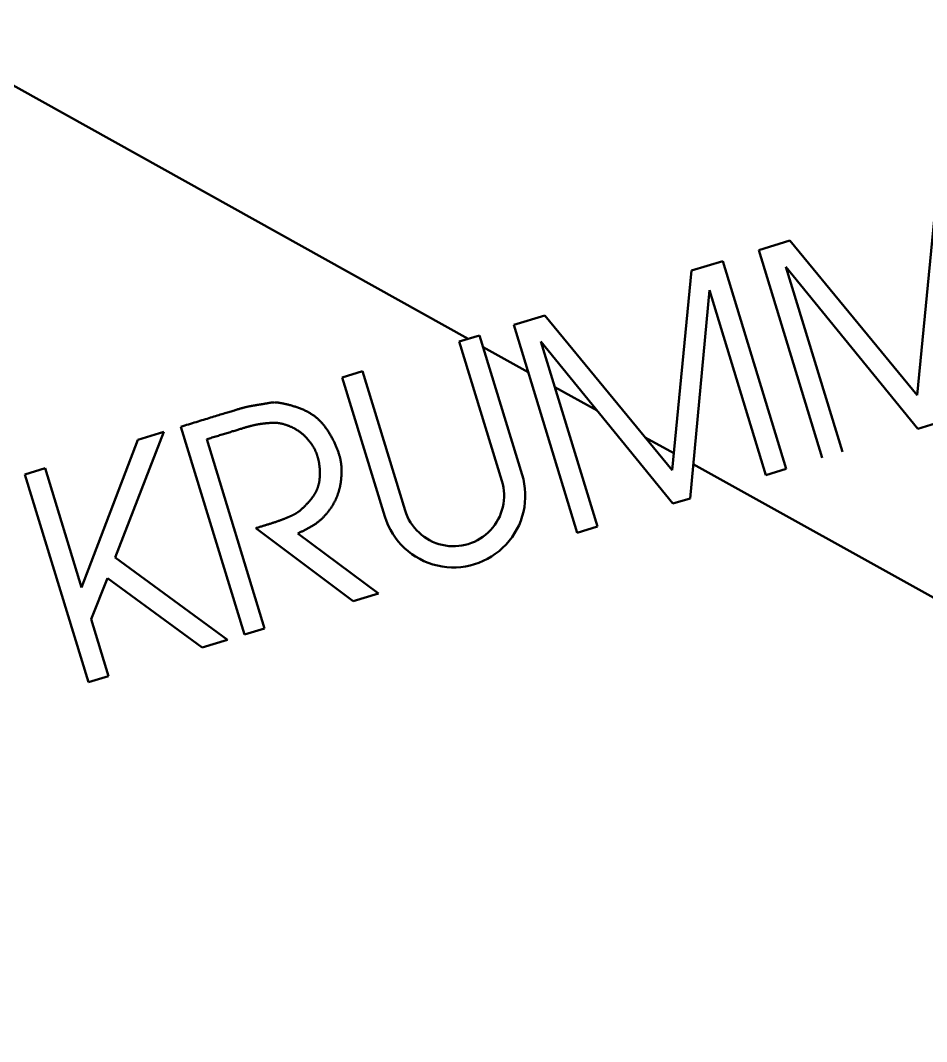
# Model space of a CAD drawing. Header units: millimetres. Extents: x -340 to 489, y -111 to 471.
# Drawn here: x 352.28 to 358.99, y -103.01 to -95.45 of the extents above; entities that cross this region are included whole.
import ezdxf

# ---------------------------------------------------------------- set-up
doc = ezdxf.new("R2010")
doc.units = ezdxf.units.MM
doc.header["$LTSCALE"] = 5
doc.linetypes.add('AUSGEZOGEN', pattern=[0])
doc.layers.add('Layer11', color=1, linetype='Continuous', true_color=0xff0000)

# ---------------------------------------------------------------- blocks, each defined once
blk = doc.blocks.new('ukb-logo_nNn015')
at = {"layer": 'Layer11', "color": 7, "linetype": 'AUSGEZOGEN', "lineweight": 50}
for p, q in [((349.2469, -94.2684), (355.5976, -97.8044)), ((358.9215, -98.222), (359.0648, -96.7444)), ((357.7481, -97.1469), (357.9787, -97.0764)), ((357.9787, -97.0764), (358.9215, -98.222)), ((358.2189, -98.6867), (357.7481, -97.1469)), ((357.2508, -97.299), (357.4815, -97.2285)), ((357.4815, -97.2285), (357.9522, -98.7682)), ((358.9264, -98.4704), (357.9497, -97.2696)), ((357.9497, -97.2696), (358.3689, -98.6409)), ((357.1076, -98.7766), (357.2508, -97.299)), ((357.383, -97.4429), (357.2402, -98.9859)), ((357.8022, -98.8141), (357.383, -97.4429)), ((355.9342, -97.7015), (356.1648, -97.631)), ((356.1648, -97.631), (357.1076, -98.7766)), ((356.4049, -99.2413), (355.9342, -97.7015)), ((355.531, -97.8248), (355.681, -97.7789)), ((355.9964, -98.8104), (355.681, -97.7789)), ((355.8464, -98.8563), (355.531, -97.8248)), ((355.7075, -97.8656), (356.0411, -98.0513)), ((357.1125, -99.025), (356.1357, -97.8242)), ((356.1357, -97.8242), (356.555, -99.1954)), ((354.6644, -98.0897), (354.8144, -98.0439)), ((354.9798, -99.1212), (354.6644, -98.0897)), ((355.1298, -99.0753), (354.8144, -98.0439)), ((356.2388, -98.1614), (356.5518, -98.3357)), ((353.4687, -98.4553), (353.9395, -99.9951)), ((359.0541, -98.4314), (358.9264, -98.4704)), ((352.7334, -99.6469), (353.1506, -98.5525)), ((353.3431, -98.4937), (352.9814, -99.4247)), ((353.1506, -98.5525), (353.3431, -98.4937)), ((354.0895, -99.9492), (353.6611, -98.5479)), ((356.9079, -98.534), (357.1197, -98.6519)), ((352.3131, -98.8086), (352.4631, -98.7627)), ((352.4631, -98.7627), (352.7334, -99.6469)), ((357.2637, -98.732), (365.4798, -103.3067)), ((357.9522, -98.7682), (357.8022, -98.8141)), ((352.7838, -100.3484), (352.3131, -98.8086)), ((357.2402, -98.9859), (357.1125, -99.025)), ((354.0242, -99.2068), (354.7456, -99.7486)), ((356.555, -99.1954), (356.4049, -99.2413)), ((354.9315, -99.6918), (354.3348, -99.2456)), ((352.9814, -99.4247), (353.8139, -100.0335)), ((352.9247, -99.5758), (352.8047, -99.88)), ((353.6258, -100.091), (352.9247, -99.5758)), ((354.7456, -99.7486), (354.9315, -99.6918)), ((352.8047, -99.88), (352.9339, -100.3025)), ((353.9395, -99.9951), (354.0895, -99.9492)), ((353.8139, -100.0335), (353.6258, -100.091)), ((352.9339, -100.3025), (352.7838, -100.3484))]:
    blk.add_line(p, q, dxfattribs=at)
for points in [[(353.4687, -98.4553), (353.483, -98.4509), (353.4974, -98.4465), (353.5116, -98.4421), (353.5259, -98.4377), (353.5401, -98.4334), (353.5542, -98.429), (353.5683, -98.4247), (353.5822, -98.4204), (353.5961, -98.4162), (353.6099, -98.412), (353.6235, -98.4078), (353.637, -98.4037), (353.6503, -98.3996), (353.6634, -98.3956), (353.6764, -98.3916), (353.6892, -98.3877), (353.7018, -98.3838), (353.7142, -98.38), (353.7263, -98.3763), (353.7382, -98.3727), (353.7498, -98.3691), (353.7612, -98.3657), (353.7723, -98.3623), (353.7831, -98.359), (353.7936, -98.3558), (353.8038, -98.3527), (353.8136, -98.3497), (353.8231, -98.3468), (353.8322, -98.3441), (353.841, -98.3414), (353.8494, -98.3389), (353.8574, -98.3365), (353.865, -98.3342), (353.8722, -98.332), (353.8791, -98.33), (353.8857, -98.328), (353.892, -98.3262), (353.8979, -98.3244), (353.9036, -98.3228), (353.909, -98.3212), (353.9141, -98.3197), (353.919, -98.3183), (353.9237, -98.317), (353.9281, -98.3158), (353.9324, -98.3146), (353.9365, -98.3135), (353.9404, -98.3125), (353.9442, -98.3115), (353.9479, -98.3105), (353.9515, -98.3097), (353.9549, -98.3088), (353.9583, -98.308), (353.9616, -98.3073), (353.9649, -98.3065), (353.9681, -98.3058), (353.9713, -98.3051), (353.9745, -98.3045), (353.9777, -98.3038), (353.9809, -98.3032), (353.9842, -98.3026), (353.9876, -98.3019), (353.991, -98.3013), (353.9945, -98.3007), (353.9981, -98.3), (354.0018, -98.2994), (354.0055, -98.2988), (354.0094, -98.2981), (354.0132, -98.2974), (354.0171, -98.2968), (354.0211, -98.2961), (354.0251, -98.2955), (354.0292, -98.2948), (354.0332, -98.2941), (354.0373, -98.2935), (354.0414, -98.2928), (354.0455, -98.2921), (354.0496, -98.2915), (354.0537, -98.2908), (354.0578, -98.2902), (354.0618, -98.2895), (354.0659, -98.2888), (354.0699, -98.2882), (354.0738, -98.2875), (354.0777, -98.2869), (354.0816, -98.2863), (354.0854, -98.2856), (354.0891, -98.285), (354.0928, -98.2844), (354.0963, -98.2838), (354.0998, -98.2832), (354.1032, -98.2826), (354.1065, -98.282), (354.1097, -98.2814), (354.1128, -98.2808), (354.1158, -98.2802), (354.1186, -98.2797), (354.1214, -98.2792), (354.1242, -98.2786), (354.1268, -98.2782), (354.1294, -98.2777), (354.132, -98.2772), (354.1346, -98.2768), (354.1371, -98.2764), (354.1396, -98.2761), (354.1421, -98.2757), (354.1446, -98.2754), (354.1471, -98.2752), (354.1497, -98.275), (354.1523, -98.2748), (354.155, -98.2747), (354.1577, -98.2746), (354.1605, -98.2745), (354.1633, -98.2746), (354.1663, -98.2746), (354.1694, -98.2747), (354.1725, -98.2749), (354.1758, -98.2752), (354.1793, -98.2755), (354.1828, -98.2758), (354.1866, -98.2763), (354.1905, -98.2768), (354.1945, -98.2773), (354.1988, -98.278), (354.2032, -98.2787), (354.2078, -98.2795), (354.2127, -98.2804), (354.2177, -98.2813), (354.2229, -98.2823), (354.2282, -98.2834), (354.2337, -98.2846), (354.2394, -98.2858), (354.2452, -98.2872), (354.2511, -98.2885), (354.2571, -98.29), (354.2632, -98.2916), (354.2694, -98.2932), (354.2758, -98.2948), (354.2821, -98.2966), (354.2886, -98.2984), (354.2951, -98.3003), (354.3016, -98.3023), (354.3082, -98.3043), (354.3148, -98.3064), (354.3214, -98.3086), (354.328, -98.3108), (354.3346, -98.3131), (354.3412, -98.3155), (354.3478, -98.318), (354.3544, -98.3205), (354.3609, -98.3231), (354.3673, -98.3257), (354.3737, -98.3284), (354.38, -98.3312), (354.3862, -98.334), (354.3923, -98.3369), (354.3983, -98.3399), (354.4042, -98.3429), (354.41, -98.346), (354.4157, -98.3492), (354.4214, -98.3524), (354.4269, -98.3557), (354.4323, -98.359), (354.4376, -98.3625), (354.4429, -98.366), (354.4481, -98.3696), (354.4532, -98.3732), (354.4582, -98.3769), (354.4631, -98.3807), (354.4679, -98.3846), (354.4727, -98.3885), (354.4774, -98.3925), (354.4821, -98.3966), (354.4866, -98.4008), (354.4911, -98.405), (354.4956, -98.4094), (354.5, -98.4138), (354.5043, -98.4183), (354.5086, -98.4228), (354.5128, -98.4275), (354.517, -98.4322), (354.5211, -98.437), (354.5252, -98.4419), (354.5292, -98.4469), (354.5332, -98.452), (354.5371, -98.4572), (354.541, -98.4624), (354.5449, -98.4678), (354.5488, -98.4732), (354.5526, -98.4787), (354.5563, -98.4843), (354.56, -98.4899), (354.5637, -98.4956), (354.5673, -98.5014), (354.5709, -98.5072), (354.5744, -98.5131), (354.5779, -98.519), (354.5813, -98.5249), (354.5847, -98.5309), (354.588, -98.5369), (354.5913, -98.543), (354.5945, -98.549), (354.5976, -98.5551), (354.6006, -98.5611), (354.6036, -98.5672), (354.6066, -98.5732), (354.6094, -98.5793), (354.6122, -98.5853), (354.6149, -98.5914), (354.6175, -98.5973), (354.6201, -98.6033), (354.6226, -98.6092), (354.6249, -98.6151), (354.6272, -98.621), (354.6295, -98.6268), (354.6316, -98.6325), (354.6336, -98.6382), (354.6356, -98.6438), (354.6374, -98.6493), (354.6392, -98.6548), (354.6409, -98.6602), (354.6425, -98.6656), (354.644, -98.6709), (354.6454, -98.6761), (354.6467, -98.6813), (354.648, -98.6864), (354.6491, -98.6915), (354.6502, -98.6965), (354.6512, -98.7015), (354.6522, -98.7064), (354.6531, -98.7113), (354.6539, -98.7161), (354.6546, -98.721), (354.6553, -98.7258), (354.6559, -98.7305), (354.6565, -98.7353), (354.6569, -98.74), (354.6574, -98.7447), (354.6578, -98.7493), (354.6581, -98.754), (354.6583, -98.7586), (354.6586, -98.7633), (354.6587, -98.7679), (354.6589, -98.7725), (354.6589, -98.7771), (354.659, -98.7817), (354.659, -98.7864), (354.6589, -98.791), (354.6588, -98.7956), (354.6587, -98.8002), (354.6586, -98.8049), (354.6584, -98.8095), (354.6582, -98.8142), (354.6579, -98.8189), (354.6576, -98.8235), (354.6573, -98.8282), (354.6569, -98.8329), (354.6565, -98.8376), (354.656, -98.8423), (354.6555, -98.8469), (354.655, -98.8516), (354.6544, -98.8563), (354.6538, -98.861), (354.6532, -98.8656), (354.6525, -98.8703), (354.6518, -98.8749), (354.651, -98.8796), (354.6502, -98.8842), (354.6493, -98.8888), (354.6484, -98.8935), (354.6475, -98.8981), (354.6465, -98.9027), (354.6454, -98.9072), (354.6444, -98.9118), (354.6432, -98.9164), (354.6421, -98.9209), (354.6408, -98.9254), (354.6396, -98.9299), (354.6383, -98.9344), (354.6369, -98.9388), (354.6355, -98.9433), (354.6341, -98.9477), (354.6326, -98.952), (354.631, -98.9564), (354.6295, -98.9608), (354.6278, -98.9651), (354.6262, -98.9694), (354.6244, -98.9737), (354.6227, -98.9779), (354.6209, -98.9821), (354.619, -98.9864), (354.6171, -98.9906), (354.6152, -98.9947), (354.6132, -98.9989), (354.6112, -99.003), (354.6091, -99.0071), (354.607, -99.0112), (354.6048, -99.0153), (354.6027, -99.0193), (354.6004, -99.0234), (354.5982, -99.0274), (354.5958, -99.0313), (354.5935, -99.0353), (354.5911, -99.0393), (354.5887, -99.0432), (354.5862, -99.0471), (354.5837, -99.051), (354.5812, -99.0548), (354.5786, -99.0587), (354.5759, -99.0625), (354.5733, -99.0663), (354.5706, -99.0701), (354.5679, -99.0739), (354.5651, -99.0776), (354.5623, -99.0813), (354.5595, -99.085), (354.5566, -99.0887), (354.5537, -99.0924), (354.5507, -99.096), (354.5477, -99.0996), (354.5447, -99.1032), (354.5416, -99.1067), (354.5385, -99.1102), (354.5353, -99.1137), (354.5321, -99.1172), (354.5289, -99.1206), (354.5256, -99.124), (354.5223, -99.1274), (354.519, -99.1307), (354.5156, -99.1341), (354.5121, -99.1373), (354.5086, -99.1406), (354.5051, -99.1438), (354.5015, -99.1469), (354.4979, -99.1501), (354.4943, -99.1532), (354.4906, -99.1562), (354.4868, -99.1593), (354.483, -99.1623), (354.4792, -99.1652), (354.4753, -99.1681), (354.4714, -99.171), (354.4675, -99.1738), (354.4635, -99.1766), (354.4594, -99.1793), (354.4553, -99.182), (354.4512, -99.1847), (354.447, -99.1873), (354.4428, -99.1899), (354.4386, -99.1925), (354.4343, -99.195), (354.43, -99.1975), (354.4257, -99.2), (354.4213, -99.2024), (354.4169, -99.2049), (354.4125, -99.2073), (354.408, -99.2096), (354.4036, -99.212), (354.3991, -99.2143), (354.3946, -99.2166), (354.39, -99.2189), (354.3855, -99.2212), (354.3809, -99.2235), (354.3764, -99.2257), (354.3718, -99.228), (354.3672, -99.2302), (354.3626, -99.2324), (354.3579, -99.2347), (354.3533, -99.2369), (354.3487, -99.2391), (354.344, -99.2413), (354.3394, -99.2434), (354.3348, -99.2456)], [(353.6611, -98.5479), (353.6707, -98.545), (353.6803, -98.542), (353.6899, -98.539), (353.6995, -98.5361), (353.7091, -98.5331), (353.7186, -98.5302), (353.728, -98.5273), (353.7375, -98.5244), (353.7468, -98.5215), (353.7561, -98.5187), (353.7653, -98.5158), (353.7745, -98.513), (353.7835, -98.5102), (353.7925, -98.5075), (353.8013, -98.5048), (353.8101, -98.5021), (353.8187, -98.4994), (353.8272, -98.4968), (353.8356, -98.4943), (353.8438, -98.4918), (353.8519, -98.4893), (353.8598, -98.4869), (353.8676, -98.4845), (353.8752, -98.4822), (353.8826, -98.48), (353.8899, -98.4778), (353.8969, -98.4757), (353.9038, -98.4736), (353.9104, -98.4716), (353.9169, -98.4697), (353.9231, -98.4678), (353.9291, -98.466), (353.9349, -98.4643), (353.9404, -98.4627), (353.9458, -98.4611), (353.951, -98.4596), (353.956, -98.4582), (353.9608, -98.4568), (353.9655, -98.4555), (353.9699, -98.4542), (353.9743, -98.453), (353.9785, -98.4518), (353.9825, -98.4507), (353.9865, -98.4497), (353.9903, -98.4487), (353.994, -98.4477), (353.9976, -98.4468), (354.0011, -98.4459), (354.0045, -98.4451), (354.0079, -98.4443), (354.0112, -98.4435), (354.0144, -98.4428), (354.0175, -98.4421), (354.0207, -98.4414), (354.0238, -98.4408), (354.0268, -98.4401), (354.0299, -98.4395), (354.0329, -98.4389), (354.0359, -98.4384), (354.039, -98.4378), (354.042, -98.4373), (354.0451, -98.4368), (354.0482, -98.4363), (354.0514, -98.4358), (354.0545, -98.4353), (354.0577, -98.4348), (354.0609, -98.4343), (354.0641, -98.4339), (354.0674, -98.4334), (354.0707, -98.433), (354.0739, -98.4326), (354.0772, -98.4321), (354.0805, -98.4317), (354.0838, -98.4314), (354.0871, -98.431), (354.0904, -98.4306), (354.0937, -98.4303), (354.097, -98.4299), (354.1003, -98.4296), (354.1036, -98.4293), (354.1069, -98.429), (354.1102, -98.4287), (354.1134, -98.4285), (354.1167, -98.4282), (354.1199, -98.428), (354.1231, -98.4277), (354.1263, -98.4275), (354.1294, -98.4274), (354.1325, -98.4272), (354.1356, -98.427), (354.1387, -98.4269), (354.1417, -98.4267), (354.1447, -98.4266), (354.1476, -98.4265), (354.1505, -98.4265), (354.1534, -98.4264), (354.1562, -98.4264), (354.159, -98.4264), (354.1618, -98.4264), (354.1646, -98.4264), (354.1673, -98.4265), (354.1701, -98.4265), (354.1728, -98.4266), (354.1755, -98.4268), (354.1782, -98.4269), (354.1809, -98.4271), (354.1836, -98.4273), (354.1862, -98.4276), (354.1889, -98.4279), (354.1916, -98.4282), (354.1944, -98.4285), (354.1971, -98.4289), (354.1998, -98.4293), (354.2026, -98.4298), (354.2054, -98.4303), (354.2082, -98.4308), (354.211, -98.4314), (354.2139, -98.432), (354.2168, -98.4326), (354.2197, -98.4333), (354.2227, -98.4341), (354.2257, -98.4348), (354.2288, -98.4357), (354.2319, -98.4365), (354.235, -98.4375), (354.2382, -98.4384), (354.2415, -98.4395), (354.2448, -98.4405), (354.2481, -98.4416), (354.2515, -98.4428), (354.2549, -98.444), (354.2583, -98.4452), (354.2618, -98.4465), (354.2653, -98.4479), (354.2688, -98.4493), (354.2723, -98.4507), (354.2759, -98.4522), (354.2795, -98.4537), (354.283, -98.4552), (354.2866, -98.4569), (354.2902, -98.4585), (354.2938, -98.4602), (354.2974, -98.4619), (354.301, -98.4637), (354.3046, -98.4655), (354.3082, -98.4674), (354.3117, -98.4693), (354.3153, -98.4713), (354.3188, -98.4733), (354.3223, -98.4753), (354.3258, -98.4774), (354.3293, -98.4795), (354.3327, -98.4816), (354.3361, -98.4838), (354.3395, -98.4861), (354.3428, -98.4884), (354.3461, -98.4907), (354.3494, -98.493), (354.3526, -98.4954), (354.3558, -98.4979), (354.359, -98.5003), (354.3621, -98.5028), (354.3652, -98.5054), (354.3682, -98.5079), (354.3713, -98.5105), (354.3742, -98.5131), (354.3772, -98.5158), (354.3801, -98.5185), (354.383, -98.5212), (354.3858, -98.5239), (354.3886, -98.5267), (354.3914, -98.5295), (354.3941, -98.5323), (354.3968, -98.5351), (354.3995, -98.538), (354.4022, -98.5409), (354.4048, -98.5437), (354.4073, -98.5467), (354.4099, -98.5496), (354.4124, -98.5525), (354.4149, -98.5555), (354.4173, -98.5585), (354.4197, -98.5614), (354.4221, -98.5644), (354.4245, -98.5674), (354.4268, -98.5705), (354.4291, -98.5735), (354.4313, -98.5765), (354.4336, -98.5796), (354.4358, -98.5826), (354.4379, -98.5857), (354.4401, -98.5888), (354.4421, -98.592), (354.4442, -98.5951), (354.4462, -98.5983), (354.4482, -98.6015), (354.4502, -98.6047), (354.4521, -98.6079), (354.454, -98.6112), (354.4559, -98.6145), (354.4577, -98.6179), (354.4595, -98.6213), (354.4613, -98.6247), (354.463, -98.6282), (354.4647, -98.6317), (354.4663, -98.6353), (354.4679, -98.6389), (354.4695, -98.6426), (354.4711, -98.6463), (354.4726, -98.6501), (354.474, -98.6539), (354.4754, -98.6578), (354.4768, -98.6617), (354.4782, -98.6657), (354.4795, -98.6698), (354.4808, -98.6739), (354.482, -98.6781), (354.4832, -98.6824), (354.4844, -98.6867), (354.4855, -98.6911), (354.4866, -98.6956), (354.4876, -98.7001), (354.4886, -98.7046), (354.4895, -98.7092), (354.4904, -98.7139), (354.4913, -98.7186), (354.4921, -98.7233), (354.4929, -98.7281), (354.4936, -98.7329), (354.4943, -98.7377), (354.4949, -98.7426), (354.4955, -98.7474), (354.496, -98.7523), (354.4965, -98.7572), (354.497, -98.7621), (354.4974, -98.7671), (354.4977, -98.772), (354.498, -98.7769), (354.4982, -98.7818), (354.4984, -98.7868), (354.4985, -98.7917), (354.4986, -98.7966), (354.4987, -98.8014), (354.4986, -98.8063), (354.4985, -98.8111), (354.4984, -98.8159), (354.4982, -98.8207), (354.4979, -98.8254), (354.4976, -98.8302), (354.4973, -98.8348), (354.4968, -98.8395), (354.4963, -98.8441), (354.4958, -98.8486), (354.4952, -98.8532), (354.4945, -98.8577), (354.4938, -98.8621), (354.4929, -98.8666), (354.4921, -98.871), (354.4911, -98.8754), (354.4901, -98.8798), (354.489, -98.8841), (354.4879, -98.8885), (354.4866, -98.8928), (354.4853, -98.897), (354.4839, -98.9013), (354.4825, -98.9056), (354.4809, -98.9098), (354.4793, -98.914), (354.4776, -98.9182), (354.4758, -98.9224), (354.474, -98.9266), (354.472, -98.9307), (354.47, -98.9349), (354.4679, -98.939), (354.4657, -98.9431), (354.4634, -98.9473), (354.461, -98.9514), (354.4586, -98.9555), (354.456, -98.9596), (354.4533, -98.9637), (354.4506, -98.9679), (354.4478, -98.972), (354.4449, -98.976), (354.4419, -98.9801), (354.4389, -98.9842), (354.4358, -98.9882), (354.4327, -98.9922), (354.4295, -98.9962), (354.4263, -99.0001), (354.423, -99.004), (354.4197, -99.0079), (354.4164, -99.0117), (354.4131, -99.0155), (354.4097, -99.0192), (354.4064, -99.0229), (354.403, -99.0265), (354.3997, -99.03), (354.3963, -99.0335), (354.393, -99.0369), (354.3897, -99.0403), (354.3864, -99.0435), (354.3832, -99.0467), (354.38, -99.0499), (354.3768, -99.0529), (354.3737, -99.0558), (354.3707, -99.0587), (354.3677, -99.0614), (354.3648, -99.0641), (354.3619, -99.0666), (354.3592, -99.0691), (354.3565, -99.0714), (354.3539, -99.0737), (354.3513, -99.0758), (354.3489, -99.0779), (354.3465, -99.0798), (354.3441, -99.0817), (354.3419, -99.0834), (354.3397, -99.0851), (354.3375, -99.0868), (354.3354, -99.0883), (354.3333, -99.0898), (354.3313, -99.0912), (354.3293, -99.0926), (354.3273, -99.0939), (354.3254, -99.0951), (354.3235, -99.0963), (354.3216, -99.0975), (354.3197, -99.0986), (354.3178, -99.0997), (354.3159, -99.1007), (354.314, -99.1018), (354.3122, -99.1028), (354.3103, -99.1038), (354.3084, -99.1047), (354.3065, -99.1057), (354.3046, -99.1066), (354.3026, -99.1076), (354.3006, -99.1086), (354.2986, -99.1095), (354.2966, -99.1105), (354.2945, -99.1115), (354.2923, -99.1125), (354.2902, -99.1135), (354.2879, -99.1145), (354.2857, -99.1156), (354.2833, -99.1167), (354.2809, -99.1178), (354.2785, -99.1189), (354.276, -99.12), (354.2734, -99.1212), (354.2708, -99.1224), (354.2681, -99.1236), (354.2654, -99.1248), (354.2625, -99.126), (354.2596, -99.1273), (354.2567, -99.1285), (354.2536, -99.1298), (354.2505, -99.1311), (354.2473, -99.1324), (354.244, -99.1338), (354.2406, -99.1351), (354.2372, -99.1365), (354.2336, -99.1379), (354.23, -99.1393), (354.2263, -99.1408), (354.2225, -99.1422), (354.2186, -99.1437), (354.2145, -99.1452), (354.2104, -99.1467), (354.2062, -99.1483), (354.2019, -99.1498), (354.1975, -99.1514), (354.193, -99.153), (354.1883, -99.1546), (354.1836, -99.1563), (354.1788, -99.1579), (354.1738, -99.1596), (354.1688, -99.1613), (354.1637, -99.163), (354.1585, -99.1647), (354.1533, -99.1664), (354.1479, -99.1681), (354.1425, -99.1699), (354.137, -99.1717), (354.1315, -99.1734), (354.1258, -99.1752), (354.1202, -99.177), (354.1144, -99.1789), (354.1087, -99.1807), (354.1028, -99.1825), (354.0969, -99.1843), (354.091, -99.1862), (354.0851, -99.188), (354.0791, -99.1899), (354.0731, -99.1918), (354.067, -99.1936), (354.0609, -99.1955), (354.0548, -99.1974), (354.0487, -99.1993), (354.0426, -99.2012), (354.0364, -99.203), (354.0303, -99.2049), (354.0242, -99.2068)]]:
    blk.add_lwpolyline(points, dxfattribs=at)
for radius in [0.5315, 0.3747]:
    blk.add_arc((355.4881, -98.9658), radius, 197, 17, dxfattribs=at)
blk = doc.blocks.new('ukb-a4_nNn014')
blk.add_blockref('ukb-logo_nNn015', (0, 0))
blk = doc.blocks.new('ukb-a4_nNn013')
blk.add_blockref('ukb-a4_nNn014', (0, 0))

msp = doc.modelspace()

# ---------------------------------------------------------------- block references
msp.add_blockref('ukb-a4_nNn013', (0, 0))

doc.saveas('drawing.dxf')
